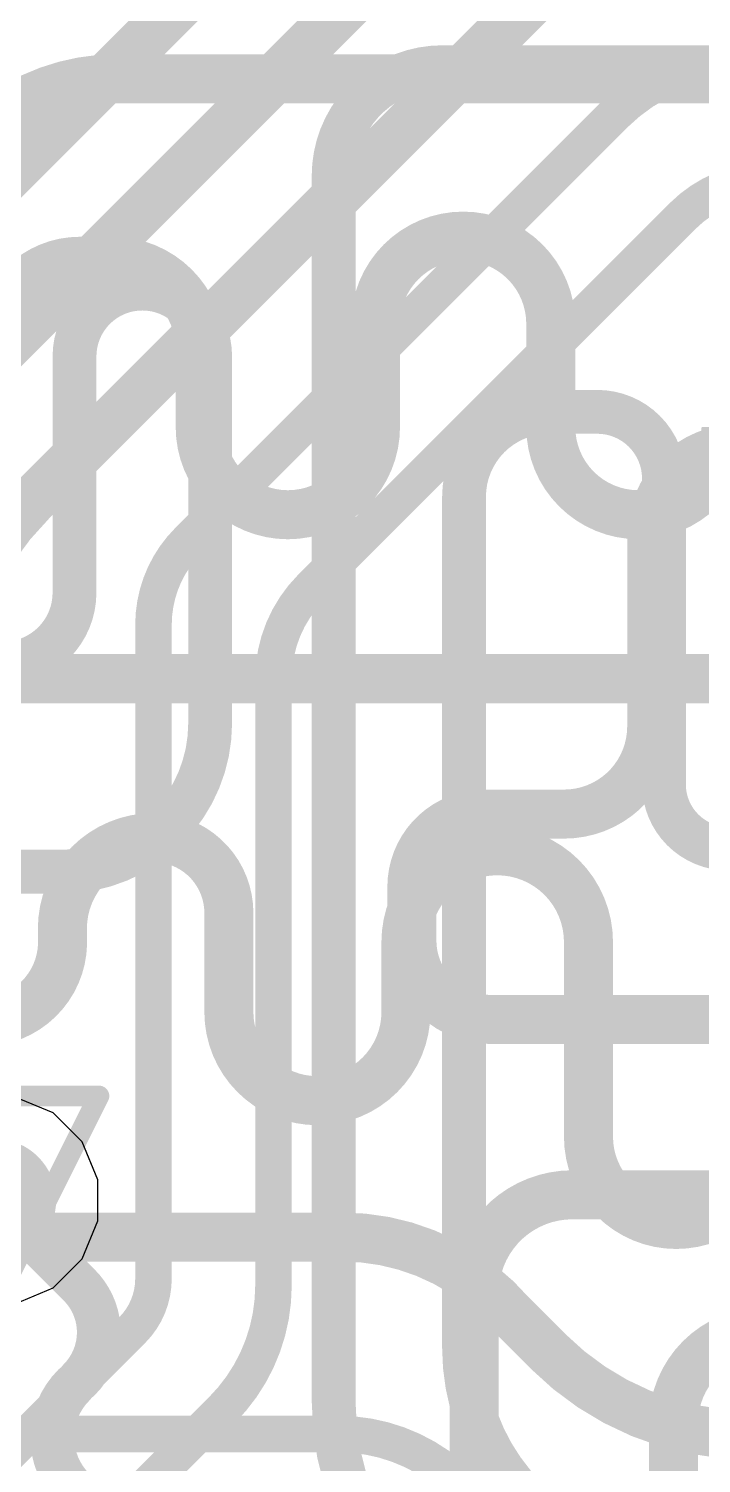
# Model space of a CAD drawing. Header units: inches. Extents: x -6 to 283, y -12 to 154.
# Drawn here: x 63.389 to 65.026, y 12.378 to 15.87 of the extents above; entities that cross this region are included whole.
import ezdxf

# ---------------------------------------------------------------- set-up
doc = ezdxf.new("R2010")
doc.units = ezdxf.units.IN
for name, color, linetype in [('Drill Drawing', 1, 'Continuous'), ('GND-1', 16, 'Continuous'), ('Signal L1', 76, 'Continuous'), ('Signal L2', 6, 'Continuous'), ('Top Layer', 1, 'Continuous')]:
    doc.layers.add(name, color=color, linetype=linetype)

msp = doc.modelspace()

# ---------------------------------------------------------------- hatches: boundary and pattern name
at = {"layer": 'GND-1'}
h = msp.add_hatch(color=16, dxfattribs=at)
edge = h.paths.add_edge_path()
edge.add_arc((63.30583731999999, 13.01819342), 0.1499997, 0, 360)
at = {"layer": 'Signal L1'}
h = msp.add_hatch(color=76, dxfattribs=at)
edge = h.paths.add_edge_path()
edge.add_arc((63.30583731999999, 13.01819342), 0.1499997, 0, 360)
at = {"layer": 'Top Layer'}
h = msp.add_hatch(color=1, dxfattribs=at)
edge = h.paths.add_edge_path()
edge.add_arc((63.30583731999999, 13.01819342), 0.1499997, 0, 360)

# ---------------------------------------------------------------- linework, layer by layer
at = {"layer": 'Drill Drawing'}
for points in [[(63.05183732, 13.27219342, 0.0508, 0.0508, 0), (63.55983732, 13.27219342, 0.0508, 0.0508, 0)], [(63.30583731999999, 12.76419342, 0.0508, 0.0508, 0), (63.55983732, 13.27219342, 0.0508, 0.0508, 0)]]:
    msp.add_lwpolyline(points, format="xyseb", dxfattribs=at)
msp.add_lwpolyline([(63.54713732, 13.27219342, 0.0254, 0.0254, 1), (63.57253732, 13.27219342, 0.0254, 0.0254, 1)], format="xyseb", close=True, dxfattribs=at)
msp.add_lwpolyline([(63.54713732, 13.27219342, 0.0254, 0.0254, 1), (63.57253732, 13.27219342, 0.0254, 0.0254, 1)], format="xyseb", close=True, dxfattribs=at)
at = {"layer": 'GND-1'}
for p, q in [((63.44835671999999, 13.23148992), (63.35588293999999, 13.26979312)), ((63.51913381999999, 13.16071282), (63.44835671999999, 13.23148992)), ((63.55743701999999, 13.06823904), (63.51913381999999, 13.16071282)), ((63.55743701999999, 12.9681478), (63.55743701999999, 13.06823904)), ((63.51913381999999, 12.87567402), (63.55743701999999, 12.9681478)), ((63.44835671999999, 12.80489692), (63.51913381999999, 12.87567402)), ((63.35588293999999, 12.76659372), (63.44835671999999, 12.80489692))]:
    msp.add_line(p, q, dxfattribs=at)
at = {"layer": 'Signal L1'}
for points in [[(60.97852675999999, 13.15106844, 0.11938, 0.11938, 0), (64.36418927999999, 16.53673096, 0.11938, 0.11938, 0)], [(61.23632151999999, 12.99856176, 0.11938, 0.11938, 0), (64.46304862, 16.22528886, 0.11938, 0.11938, 0)], [(63.39584222, 14.71945494, 0.11938, 0.11938, 0), (64.64676682, 15.97037954, 0.11938, 0.11938, 0)], [(64.81606544, 15.66245534, 0.08889999999999999, 0.08889999999999999, -0.1974714750713039), (65.13215828, 15.7923611, 0.08889999999999999, 0.08889999999999999, 0)], [(64.45259652, 15.29898896, 0.08889999999999999, 0.08889999999999999, 0), (64.8150596, 15.6614495, 0.08889999999999999, 0.08889999999999999, 0)], [(64.8150596, 15.6614495, 0.08889999999999999, 0.08889999999999999, 0), (64.81606544, 15.66245534, 0.08889999999999999, 0.08889999999999999, 0)], [(64.9814042, 15.41470628, 0.08889999999999999, 0.08889999999999999, -0.198912367379658), (65.18795191999999, 15.5002611, 0.08889999999999999, 0.08889999999999999, 0)], [(64.83487668, 15.26817876, 0.08889999999999999, 0.08889999999999999, 0), (64.9814042, 15.41470628, 0.08889999999999999, 0.08889999999999999, 0)], [(63.97899319999999, 14.82538564, 0.08889999999999999, 0.08889999999999999, 0), (64.45259652, 15.29898896, 0.08889999999999999, 0.08889999999999999, 0)], [(64.07686955999999, 14.5101691, 0.08889999999999999, 0.08889999999999999, 0), (64.83487922, 15.26817876, 0.08889999999999999, 0.08889999999999999, 0)], [(64.83487668, 15.26817876, 0.08889999999999999, 0.08889999999999999, 0), (64.83487922, 15.26817876, 0.08889999999999999, 0.08889999999999999, 0)], [(64.90573252, 14.63527934, 0.11938, 0.11938, -0.9999999999999999), (65.33245252, 14.63527934, 0.11938, 0.11938, 0)], [(63.77745182, 14.62384172, 0.08889999999999999, 0.08889999999999999, 0), (63.97899319999999, 14.8253831, 0.08889999999999999, 0.08889999999999999, 0)], [(63.97899319999999, 14.8253831, 0.08889999999999999, 0.08889999999999999, 0), (63.97899319999999, 14.82538564, 0.08889999999999999, 0.08889999999999999, 0)], [(63.17883478, 14.195425, 0.11938, 0.11938, -0.1988663965905662), (63.39584222, 14.71945494, 0.11938, 0.11938, 0)], [(63.6928241, 14.41952666, 0.08889999999999999, 0.08889999999999999, -0.198912367379658), (63.77745435999999, 14.62383918, 0.08889999999999999, 0.08889999999999999, 0)], [(64.90573252, 14.17183094, 0.11938, 0.11938, 0), (64.90573252, 14.63527934, 0.11938, 0.11938, 0)], [(63.9849241, 14.28819342, 0.08889999999999999, 0.08889999999999999, -0.1986824749326176), (64.07667398, 14.50997352, 0.08889999999999999, 0.08889999999999999, 0)], [(64.07667398, 14.50997352, 0.08889999999999999, 0.08889999999999999, 0), (64.07686955999999, 14.5101691, 0.08889999999999999, 0.08889999999999999, 0)], [(64.07667398, 14.50997352, 0.08889999999999999, 0.08889999999999999, -0.0002202718249951996), (64.07686955999999, 14.5101691, 0.08889999999999999, 0.08889999999999999, 0)], [(63.6928241, 12.82769342, 0.08889999999999999, 0.08889999999999999, 0), (63.6928241, 14.41952666, 0.08889999999999999, 0.08889999999999999, 0)], [(63.9849241, 12.81229594, 0.08889999999999999, 0.08889999999999999, 0), (63.9849241, 14.28819342, 0.08889999999999999, 0.08889999999999999, 0)], [(64.90573252, 14.17183094, 0.11938, 0.11938, -0.4142135623730951), (64.69237252, 13.95847094, 0.11938, 0.11938, 0)], [(64.32183732, 13.78133388, 0.11938, 0.11938, -0.4142135623730951), (64.49897437999999, 13.95847094, 0.11938, 0.11938, 0)], [(64.49897437999999, 13.95847094, 0.11938, 0.11938, 0), (64.69237252, 13.95847094, 0.11938, 0.11938, 0)], [(64.32183732, 13.6510776, 0.11938, 0.11938, 0), (64.32183732, 13.78133388, 0.11938, 0.11938, 0)], [(64.51442519999999, 13.45848972, 0.11938, 0.11938, -0.4142135623730951), (64.32183732, 13.6510776, 0.11938, 0.11938, 0)], [(64.51442519999999, 13.45848972, 0.11938, 0.11938, 0), (65.22951902, 13.45848972, 0.11938, 0.11938, 0)], [(64.47356422, 12.79264396, 0.11938, 0.11938, -0.4142135623730951), (64.71268998, 13.03176972, 0.11938, 0.11938, 0)], [(64.71268998, 13.03176972, 0.11938, 0.11938, 0), (65.22951902, 13.03176972, 0.11938, 0.11938, 0)], [(63.6928241, 12.82769342, 0.08889999999999999, 0.08889999999999999, -0.198725804412536), (63.64088618, 12.70217678, 0.08889999999999999, 0.08889999999999999, 0)], [(63.9849241, 12.81090148, 0.08889999999999999, 0.08889999999999999, -0.1990393470982961), (63.85905693999999, 12.50725718, 0.08889999999999999, 0.08889999999999999, 0)], [(64.47356422, 11.96534564, 0.11938, 0.11938, 0), (64.47356422, 12.79264396, 0.11938, 0.11938, 0)], [(64.95879565999999, 12.4761244, 0.11938, 0.11938, -0.4142135623730951), (65.18068244, 12.69801118, 0.11938, 0.11938, 0)], [(62.75665629999999, 11.8179469, 0.08889999999999999, 0.08889999999999999, 0), (63.64088618, 12.70217678, 0.08889999999999999, 0.08889999999999999, 0)], [(63.80123638, 12.44943662, 0.08889999999999999, 0.08889999999999999, 0), (63.84705798, 12.49525822, 0.08889999999999999, 0.08889999999999999, 0)], [(63.84764471999999, 12.49584242, 0.08889999999999999, 0.08889999999999999, -0.0004406632714496199), (63.84705798, 12.49525822, 0.08889999999999999, 0.08889999999999999, 0)], [(63.84764471999999, 12.49584242, 0.08889999999999999, 0.08889999999999999, 0), (63.85892739999999, 12.50713018, 0.08889999999999999, 0.08889999999999999, 0)], [(63.85892739999999, 12.50713018, 0.08889999999999999, 0.08889999999999999, -0.0005101104047309209), (63.85905693999999, 12.50725718, 0.08889999999999999, 0.08889999999999999, 0)], [(64.95879565999999, 11.55891516, 0.11938, 0.11938, 0), (64.95879565999999, 12.4761244, 0.11938, 0.11938, 0)], [(63.620523, 12.26780122, 0.08889999999999999, 0.08889999999999999, 0), (63.80123638, 12.44943662, 0.08889999999999999, 0.08889999999999999, 0)]]:
    msp.add_lwpolyline(points, format="xyseb", dxfattribs=at)
for points in [[(64.79283459999999, 15.6614495, 0.04445, 0.04445, 1), (64.8372846, 15.6614495, 0.04445, 0.04445, 1)], [(64.79283459999999, 15.6614495, 0.04445, 0.04445, 1), (64.8372846, 15.6614495, 0.04445, 0.04445, 1)], [(64.79384044, 15.66245534, 0.04445, 0.04445, 1), (64.83829044, 15.66245534, 0.04445, 0.04445, 1)], [(64.79384044, 15.66245534, 0.04445, 0.04445, 1), (64.83829044, 15.66245534, 0.04445, 0.04445, 1)], [(64.9591792, 15.41470628, 0.04445, 0.04445, 1), (65.00362919999999, 15.41470628, 0.04445, 0.04445, 1)], [(64.9591792, 15.41470628, 0.04445, 0.04445, 1), (65.00362919999999, 15.41470628, 0.04445, 0.04445, 1)], [(64.43037152, 15.29898896, 0.04445, 0.04445, 1), (64.47482151999999, 15.29898896, 0.04445, 0.04445, 1)], [(64.43037152, 15.29898896, 0.04445, 0.04445, 1), (64.47482151999999, 15.29898896, 0.04445, 0.04445, 1)], [(64.81265168, 15.26817876, 0.04445, 0.04445, 1), (64.85710168, 15.26817876, 0.04445, 0.04445, 1)], [(64.81265168, 15.26817876, 0.04445, 0.04445, 1), (64.85710168, 15.26817876, 0.04445, 0.04445, 1)], [(64.81265422, 15.26817876, 0.04445, 0.04445, 1), (64.85710422, 15.26817876, 0.04445, 0.04445, 1)], [(64.81265422, 15.26817876, 0.04445, 0.04445, 1), (64.85710422, 15.26817876, 0.04445, 0.04445, 1)], [(63.9567682, 14.82538564, 0.04445, 0.04445, 1), (64.0012182, 14.82538564, 0.04445, 0.04445, 1)], [(63.9567682, 14.82538564, 0.04445, 0.04445, 1), (64.0012182, 14.82538564, 0.04445, 0.04445, 1)], [(63.9567682, 14.8253831, 0.04445, 0.04445, 1), (64.0012182, 14.8253831, 0.04445, 0.04445, 1)], [(63.9567682, 14.8253831, 0.04445, 0.04445, 1), (64.0012182, 14.8253831, 0.04445, 0.04445, 1)], [(63.36599722, 14.71945494, 0.05969, 0.05969, 1), (63.42568721999999, 14.71945494, 0.05969, 0.05969, 1)], [(63.36599722, 14.71945494, 0.05969, 0.05969, 1), (63.42568721999999, 14.71945494, 0.05969, 0.05969, 1)], [(63.75522681999999, 14.62384172, 0.04445, 0.04445, 1), (63.79967682, 14.62384172, 0.04445, 0.04445, 1)], [(63.75522936, 14.62383918, 0.04445, 0.04445, 1), (63.79967936, 14.62383918, 0.04445, 0.04445, 1)], [(64.87588751999999, 14.63527934, 0.05969, 0.05969, 1), (64.93557752, 14.63527934, 0.05969, 0.05969, 1)], [(64.87588751999999, 14.63527934, 0.05969, 0.05969, 1), (64.93557752, 14.63527934, 0.05969, 0.05969, 1)], [(64.05444897999999, 14.50997352, 0.04445, 0.04445, 1), (64.09889897999999, 14.50997352, 0.04445, 0.04445, 1)], [(64.05444897999999, 14.50997352, 0.04445, 0.04445, 1), (64.09889897999999, 14.50997352, 0.04445, 0.04445, 1)], [(64.05444897999999, 14.50997352, 0.04445, 0.04445, 1), (64.09889897999999, 14.50997352, 0.04445, 0.04445, 1)], [(64.05464456, 14.5101691, 0.04445, 0.04445, 1), (64.09909456, 14.5101691, 0.04445, 0.04445, 1)], [(64.05464456, 14.5101691, 0.04445, 0.04445, 1), (64.09909456, 14.5101691, 0.04445, 0.04445, 1)], [(64.05464456, 14.5101691, 0.04445, 0.04445, 1), (64.09909456, 14.5101691, 0.04445, 0.04445, 1)], [(63.6705991, 14.41952666, 0.04445, 0.04445, 1), (63.71504909999999, 14.41952666, 0.04445, 0.04445, 1)], [(63.6705991, 14.41952666, 0.04445, 0.04445, 1), (63.71504909999999, 14.41952666, 0.04445, 0.04445, 1)], [(63.96269909999999, 14.28819342, 0.04445, 0.04445, 1), (64.0071491, 14.28819342, 0.04445, 0.04445, 1)], [(63.96269909999999, 14.28819342, 0.04445, 0.04445, 1), (64.0071491, 14.28819342, 0.04445, 0.04445, 1)], [(64.87588751999999, 14.17183094, 0.05969, 0.05969, 1), (64.93557752, 14.17183094, 0.05969, 0.05969, 1)], [(64.87588751999999, 14.17183094, 0.05969, 0.05969, 1), (64.93557752, 14.17183094, 0.05969, 0.05969, 1)], [(64.46912938, 13.95847094, 0.05969, 0.05969, 1), (64.52881938, 13.95847094, 0.05969, 0.05969, 1)], [(64.46912938, 13.95847094, 0.05969, 0.05969, 1), (64.52881938, 13.95847094, 0.05969, 0.05969, 1)], [(64.66252752, 13.95847094, 0.05969, 0.05969, 1), (64.72221752, 13.95847094, 0.05969, 0.05969, 1)], [(64.66252752, 13.95847094, 0.05969, 0.05969, 1), (64.72221752, 13.95847094, 0.05969, 0.05969, 1)], [(64.29199231999999, 13.78133388, 0.05969, 0.05969, 1), (64.35168232, 13.78133388, 0.05969, 0.05969, 1)], [(64.29199231999999, 13.78133388, 0.05969, 0.05969, 1), (64.35168232, 13.78133388, 0.05969, 0.05969, 1)], [(64.29199231999999, 13.6510776, 0.05969, 0.05969, 1), (64.35168232, 13.6510776, 0.05969, 0.05969, 1)], [(64.29199231999999, 13.6510776, 0.05969, 0.05969, 1), (64.35168232, 13.6510776, 0.05969, 0.05969, 1)], [(64.4845802, 13.45848972, 0.05969, 0.05969, 1), (64.5442702, 13.45848972, 0.05969, 0.05969, 1)], [(64.4845802, 13.45848972, 0.05969, 0.05969, 1), (64.5442702, 13.45848972, 0.05969, 0.05969, 1)], [(64.68284498, 13.03176972, 0.05969, 0.05969, 1), (64.74253498, 13.03176972, 0.05969, 0.05969, 1)], [(64.68284498, 13.03176972, 0.05969, 0.05969, 1), (64.74253498, 13.03176972, 0.05969, 0.05969, 1)], [(63.6705991, 12.82769342, 0.04445, 0.04445, 1), (63.71504909999999, 12.82769342, 0.04445, 0.04445, 1)], [(63.6705991, 12.82769342, 0.04445, 0.04445, 1), (63.71504909999999, 12.82769342, 0.04445, 0.04445, 1)], [(63.96269909999999, 12.81229594, 0.04445, 0.04445, 1), (64.0071491, 12.81229594, 0.04445, 0.04445, 1)], [(63.96269909999999, 12.81090148, 0.04445, 0.04445, 1), (64.0071491, 12.81090148, 0.04445, 0.04445, 1)], [(64.44371922, 12.79264396, 0.05969, 0.05969, 1), (64.50340922, 12.79264396, 0.05969, 0.05969, 1)], [(64.44371922, 12.79264396, 0.05969, 0.05969, 1), (64.50340922, 12.79264396, 0.05969, 0.05969, 1)], [(63.61866117999999, 12.70217678, 0.04445, 0.04445, 1), (63.66311118, 12.70217678, 0.04445, 0.04445, 1)], [(63.61866117999999, 12.70217678, 0.04445, 0.04445, 1), (63.66311118, 12.70217678, 0.04445, 0.04445, 1)], [(63.82483298, 12.49525822, 0.04445, 0.04445, 1), (63.86928298, 12.49525822, 0.04445, 0.04445, 1)], [(63.82483298, 12.49525822, 0.04445, 0.04445, 1), (63.86928298, 12.49525822, 0.04445, 0.04445, 1)], [(63.82541972, 12.49584242, 0.04445, 0.04445, 1), (63.86986972, 12.49584242, 0.04445, 0.04445, 1)], [(63.82541972, 12.49584242, 0.04445, 0.04445, 1), (63.86986972, 12.49584242, 0.04445, 0.04445, 1)], [(63.8367024, 12.50713018, 0.04445, 0.04445, 1), (63.8811524, 12.50713018, 0.04445, 0.04445, 1)], [(63.8367024, 12.50713018, 0.04445, 0.04445, 1), (63.8811524, 12.50713018, 0.04445, 0.04445, 1)], [(63.83683193999999, 12.50725718, 0.04445, 0.04445, 1), (63.88128194, 12.50725718, 0.04445, 0.04445, 1)], [(63.83683193999999, 12.50725718, 0.04445, 0.04445, 1), (63.88128194, 12.50725718, 0.04445, 0.04445, 1)], [(64.92895066, 12.4761244, 0.05969, 0.05969, 1), (64.98864066, 12.4761244, 0.05969, 0.05969, 1)], [(64.92895066, 12.4761244, 0.05969, 0.05969, 1), (64.98864066, 12.4761244, 0.05969, 0.05969, 1)], [(63.77901137999999, 12.44943662, 0.04445, 0.04445, 1), (63.82346138, 12.44943662, 0.04445, 0.04445, 1)], [(63.77901137999999, 12.44943662, 0.04445, 0.04445, 1), (63.82346138, 12.44943662, 0.04445, 0.04445, 1)]]:
    msp.add_lwpolyline(points, format="xyseb", close=True, dxfattribs=at)
at = {"layer": 'Signal L2'}
for points in [[(63.26028495999999, 15.60662106, 0.11938, 0.11938, -0.198912367379658), (63.60327894, 15.74869342, 0.11938, 0.11938, 0)], [(63.60327894, 15.74869342, 0.11938, 0.11938, 0), (70.06583395999999, 15.74869342, 0.11938, 0.11938, 0)], [(64.23328022, 15.1520779, 0.11938, 0.11938, -0.9999999999999999), (64.66000022, 15.1520779, 0.11938, 0.11938, 0)], [(63.37626389999999, 15.24762, 0.11938, 0.11938, -0.1986775005636674), (63.51302003999999, 15.30419342, 0.11938, 0.11938, 0)], [(63.51302003999999, 15.30419342, 0.11938, 0.11938, 0), (63.59320021999999, 15.30419342, 0.11938, 0.11938, 0)], [(63.59320021999999, 15.30419342, 0.11938, 0.11938, -0.4142135623730951), (63.80656021999999, 15.09083342, 0.11938, 0.11938, 0)], [(60.81392967999999, 12.68528578, 0.11938, 0.11938, 0), (63.37626389999999, 15.24762, 0.11938, 0.11938, 0)], [(64.23328022, 14.9005671, 0.11938, 0.11938, 0), (64.23328022, 15.1520779, 0.11938, 0.11938, 0)], [(64.66000022, 14.9005671, 0.11938, 0.11938, 0), (64.66000022, 15.1520779, 0.11938, 0.11938, 0)], [(63.80656021999999, 14.9005671, 0.11938, 0.11938, 0), (63.80656021999999, 15.09083342, 0.11938, 0.11938, 0)], [(64.23328022, 14.9005671, 0.11938, 0.11938, -0.9999999999999999), (63.80656021999999, 14.9005671, 0.11938, 0.11938, 0)], [(65.08672022, 14.9005671, 0.11938, 0.11938, -0.9999999999999999), (64.66000022, 14.9005671, 0.11938, 0.11938, 0)], [(63.03950308, 14.28819342, 0.11938, 0.11938, 0), (67.8909996, 14.28819342, 0.11938, 0.11938, 0)], [(63.4710313, 13.67951798, 0.11938, 0.11938, -0.4141996384204688), (63.69281393999999, 13.90131078, 0.11938, 0.11938, 0)], [(63.69281393999999, 13.9013184, 0.11938, 0.11938, -0.4142135623730951), (63.87636449999999, 13.71776784, 0.11938, 0.11938, 0)], [(64.30738218, 13.64703138, 0.11938, 0.11938, -0.9999999999999999), (64.75178566, 13.64703138, 0.11938, 0.11938, 0)], [(63.87636449999999, 13.47630274, 0.11938, 0.11938, 0), (63.87636449999999, 13.71776784, 0.11938, 0.11938, 0)], [(63.4710313, 13.66156272, 0.11938, 0.11938, 0), (63.4710313, 13.67951798, 0.11938, 0.11938, 0)], [(63.47103383999999, 13.66156272, 0.11938, 0.11938, -0.4356427094812971), (63.2766578, 13.45253088, 0.11938, 0.11938, 0)], [(64.30738218, 13.47630274, 0.11938, 0.11938, 0), (64.30738218, 13.64703138, 0.11938, 0.11938, 0)], [(64.75178566, 13.17290482, 0.11938, 0.11938, 0), (64.75178566, 13.64703138, 0.11938, 0.11938, 0)], [(64.30738218, 13.47630274, 0.11938, 0.11938, -0.9999999999999999), (63.87636449999999, 13.47630274, 0.11938, 0.11938, 0)], [(65.17850566, 13.17290482, 0.11938, 0.11938, -0.9999999999999999), (64.75178566, 13.17290482, 0.11938, 0.11938, 0)], [(62.76262529999999, 12.92888702, 0.11938, 0.11938, 0), (64.15179701999999, 12.92888702, 0.11938, 0.11938, 0)], [(64.15179701999999, 12.92888702, 0.11938, 0.11938, -0.2189374899956508), (64.56383836, 12.7401193, 0.11938, 0.11938, 0)], [(64.5638409, 12.74012184, 0.11938, 0.11938, 0), (64.65343178, 12.65053858, 0.11938, 0.11938, 0)], [(65.14598096, 12.44669088, 0.11938, 0.11938, -0.198766808292488), (64.65343432, 12.65054112, 0.11938, 0.11938, 0)], [(62.19754895999999, 12.44943662, 0.08889999999999999, 0.08889999999999999, 0), (64.14307466, 12.44943662, 0.08889999999999999, 0.08889999999999999, 0)], [(64.14307466, 12.44943662, 0.08889999999999999, 0.08889999999999999, -0.1997955922477785), (64.44272608, 12.32472008, 0.08889999999999999, 0.08889999999999999, 0)]]:
    msp.add_lwpolyline(points, format="xyseb", dxfattribs=at)
for points in [[(63.57343393999999, 15.74869342, 0.05969, 0.05969, 1), (63.63312394, 15.74869342, 0.05969, 0.05969, 1)], [(63.57343393999999, 15.74869342, 0.05969, 0.05969, 1), (63.63312394, 15.74869342, 0.05969, 0.05969, 1)], [(63.48317504, 15.30419342, 0.05969, 0.05969, 1), (63.54286504, 15.30419342, 0.05969, 0.05969, 1)], [(63.48317504, 15.30419342, 0.05969, 0.05969, 1), (63.54286504, 15.30419342, 0.05969, 0.05969, 1)], [(63.56335522, 15.30419342, 0.05969, 0.05969, 1), (63.62304521999999, 15.30419342, 0.05969, 0.05969, 1)], [(63.56335522, 15.30419342, 0.05969, 0.05969, 1), (63.62304521999999, 15.30419342, 0.05969, 0.05969, 1)], [(63.3464189, 15.24762, 0.05969, 0.05969, 1), (63.40610889999999, 15.24762, 0.05969, 0.05969, 1)], [(63.3464189, 15.24762, 0.05969, 0.05969, 1), (63.40610889999999, 15.24762, 0.05969, 0.05969, 1)], [(64.20343521999999, 15.1520779, 0.05969, 0.05969, 1), (64.26312522, 15.1520779, 0.05969, 0.05969, 1)], [(64.20343521999999, 15.1520779, 0.05969, 0.05969, 1), (64.26312522, 15.1520779, 0.05969, 0.05969, 1)], [(64.63015522, 15.1520779, 0.05969, 0.05969, 1), (64.68984522, 15.1520779, 0.05969, 0.05969, 1)], [(64.63015522, 15.1520779, 0.05969, 0.05969, 1), (64.68984522, 15.1520779, 0.05969, 0.05969, 1)], [(63.77671521999999, 15.09083342, 0.05969, 0.05969, 1), (63.83640522, 15.09083342, 0.05969, 0.05969, 1)], [(63.77671521999999, 15.09083342, 0.05969, 0.05969, 1), (63.83640522, 15.09083342, 0.05969, 0.05969, 1)], [(63.77671521999999, 14.9005671, 0.05969, 0.05969, 1), (63.83640522, 14.9005671, 0.05969, 0.05969, 1)], [(63.77671521999999, 14.9005671, 0.05969, 0.05969, 1), (63.83640522, 14.9005671, 0.05969, 0.05969, 1)], [(64.20343521999999, 14.9005671, 0.05969, 0.05969, 1), (64.26312522, 14.9005671, 0.05969, 0.05969, 1)], [(64.20343521999999, 14.9005671, 0.05969, 0.05969, 1), (64.26312522, 14.9005671, 0.05969, 0.05969, 1)], [(64.63015522, 14.9005671, 0.05969, 0.05969, 1), (64.68984522, 14.9005671, 0.05969, 0.05969, 1)], [(64.63015522, 14.9005671, 0.05969, 0.05969, 1), (64.68984522, 14.9005671, 0.05969, 0.05969, 1)], [(63.66296894, 13.9013184, 0.05969, 0.05969, 1), (63.72265894, 13.9013184, 0.05969, 0.05969, 1)], [(63.66296894, 13.90131078, 0.05969, 0.05969, 1), (63.72265894, 13.90131078, 0.05969, 0.05969, 1)], [(63.8465195, 13.71776784, 0.05969, 0.05969, 1), (63.9062095, 13.71776784, 0.05969, 0.05969, 1)], [(63.8465195, 13.71776784, 0.05969, 0.05969, 1), (63.9062095, 13.71776784, 0.05969, 0.05969, 1)], [(63.4411863, 13.67951798, 0.05969, 0.05969, 1), (63.50087629999999, 13.67951798, 0.05969, 0.05969, 1)], [(63.4411863, 13.67951798, 0.05969, 0.05969, 1), (63.50087629999999, 13.67951798, 0.05969, 0.05969, 1)], [(63.4411863, 13.66156272, 0.05969, 0.05969, 1), (63.50087629999999, 13.66156272, 0.05969, 0.05969, 1)], [(63.44118884, 13.66156272, 0.05969, 0.05969, 1), (63.50087884, 13.66156272, 0.05969, 0.05969, 1)], [(64.27753718, 13.64703138, 0.05969, 0.05969, 1), (64.33722718, 13.64703138, 0.05969, 0.05969, 1)], [(64.27753718, 13.64703138, 0.05969, 0.05969, 1), (64.33722718, 13.64703138, 0.05969, 0.05969, 1)], [(64.72194066, 13.64703138, 0.05969, 0.05969, 1), (64.78163066, 13.64703138, 0.05969, 0.05969, 1)], [(64.72194066, 13.64703138, 0.05969, 0.05969, 1), (64.78163066, 13.64703138, 0.05969, 0.05969, 1)], [(63.8465195, 13.47630274, 0.05969, 0.05969, 1), (63.9062095, 13.47630274, 0.05969, 0.05969, 1)], [(63.8465195, 13.47630274, 0.05969, 0.05969, 1), (63.9062095, 13.47630274, 0.05969, 0.05969, 1)], [(64.27753718, 13.47630274, 0.05969, 0.05969, 1), (64.33722718, 13.47630274, 0.05969, 0.05969, 1)], [(64.27753718, 13.47630274, 0.05969, 0.05969, 1), (64.33722718, 13.47630274, 0.05969, 0.05969, 1)], [(64.72194066, 13.17290482, 0.05969, 0.05969, 1), (64.78163066, 13.17290482, 0.05969, 0.05969, 1)], [(64.72194066, 13.17290482, 0.05969, 0.05969, 1), (64.78163066, 13.17290482, 0.05969, 0.05969, 1)], [(64.12195202, 12.92888702, 0.05969, 0.05969, 1), (64.18164202, 12.92888702, 0.05969, 0.05969, 1)], [(64.12195202, 12.92888702, 0.05969, 0.05969, 1), (64.18164202, 12.92888702, 0.05969, 0.05969, 1)], [(64.53399336, 12.7401193, 0.05969, 0.05969, 1), (64.59368336, 12.7401193, 0.05969, 0.05969, 1)], [(64.5339959, 12.74012184, 0.05969, 0.05969, 1), (64.5936859, 12.74012184, 0.05969, 0.05969, 1)], [(64.62358678, 12.65053858, 0.05969, 0.05969, 1), (64.68327678, 12.65053858, 0.05969, 0.05969, 1)], [(64.62358932, 12.65054112, 0.05969, 0.05969, 1), (64.68327932, 12.65054112, 0.05969, 0.05969, 1)], [(64.12084965999999, 12.44943662, 0.04445, 0.04445, 1), (64.16529965999999, 12.44943662, 0.04445, 0.04445, 1)], [(64.12084965999999, 12.44943662, 0.04445, 0.04445, 1), (64.16529965999999, 12.44943662, 0.04445, 0.04445, 1)]]:
    msp.add_lwpolyline(points, format="xyseb", close=True, dxfattribs=at)
at = {"layer": 'Top Layer'}
for points in [[(64.13133732, 15.51200606, 0.10668, 0.10668, -0.4142135623730951), (64.395985, 15.77665374, 0.10668, 0.10668, 0)], [(64.395985, 15.77665374, 0.10668, 0.10668, 0), (65.18735502, 15.77665374, 0.10668, 0.10668, 0)], [(64.13133732, 12.53030006, 0.10668, 0.10668, 0), (64.13133732, 15.51200606, 0.10668, 0.10668, 0)], [(63.50056133999999, 15.07268766, 0.10668, 0.10668, -0.9999999999999999), (63.83076134, 15.07268766, 0.10668, 0.10668, 0)], [(63.50056133999999, 14.49742846, 0.10668, 0.10668, 0), (63.50056133999999, 15.07268766, 0.10668, 0.10668, 0)], [(63.83076134, 14.17955254, 0.10668, 0.10668, 0), (63.83076134, 15.07268766, 0.10668, 0.10668, 0)], [(64.44883732, 14.73095606, 0.10668, 0.10668, -0.4142135623730951), (64.65560348, 14.93772222, 0.10668, 0.10668, 0)], [(64.65560348, 14.93772222, 0.10668, 0.10668, 0), (64.77305054, 14.93772222, 0.10668, 0.10668, 0)], [(64.77305054, 14.93772222, 0.10668, 0.10668, -0.4142135623730951), (64.93547845999998, 14.7752943, 0.10668, 0.10668, 0)], [(64.93547845999998, 14.03062726, 0.10668, 0.10668, 0), (64.93547845999998, 14.7752943, 0.10668, 0.10668, 0)], [(64.44883732, 12.65935238, 0.10668, 0.10668, 0), (64.44883732, 14.73095606, 0.10668, 0.10668, 0)], [(63.50056133999999, 14.49742846, 0.10668, 0.10668, -0.4142135623730951), (63.32824774, 14.32511486, 0.10668, 0.10668, 0)], [(63.83076134, 14.17955254, 0.10668, 0.10668, -0.4142135623730951), (63.46950222, 13.81829342, 0.10668, 0.10668, 0)], [(65.24789846, 14.03062726, 0.10668, 0.10668, -0.9999999999999999), (64.93547845999998, 14.03062726, 0.10668, 0.10668, 0)], [(62.79783731999999, 13.81829342, 0.10668, 0.10668, 0), (63.46950222, 13.81829342, 0.10668, 0.10668, 0)], [(63.30583731999999, 13.01819342, 0.10668, 0.10668, 0), (63.51216406, 12.81186668, 0.10668, 0.10668, 0)], [(63.51216406, 12.81186414, 0.10668, 0.10668, -0.198912367379658), (63.55983732, 12.6967742, 0.10668, 0.10668, 0)], [(63.55983732, 12.6967742, 0.10668, 0.10668, -0.198645684479033), (63.5122809, 12.58179602, 0.10668, 0.10668, 0)], [(64.60034832, 12.29357206, 0.10668, 0.10668, -0.198912367379658), (64.44883732, 12.65935238, 0.10668, 0.10668, 0)], [(63.49861061999999, 12.3151519, 0.10668, 0.10668, -0.4138997390436729), (63.49874524, 12.56826036, 0.10668, 0.10668, 0)], [(64.32515964, 12.0623711, 0.10668, 0.10668, -0.198912367379658), (64.13133732, 12.53030006, 0.10668, 0.10668, 0)]]:
    msp.add_lwpolyline(points, format="xyseb", dxfattribs=at)
for points in [[(64.369315, 15.77665374, 0.05333999999999999, 0.05333999999999999, 1), (64.422655, 15.77665374, 0.05333999999999999, 0.05333999999999999, 1)], [(64.369315, 15.77665374, 0.05333999999999999, 0.05333999999999999, 1), (64.422655, 15.77665374, 0.05333999999999999, 0.05333999999999999, 1)], [(64.10466731999999, 15.51200606, 0.05333999999999999, 0.05333999999999999, 1), (64.15800732, 15.51200606, 0.05333999999999999, 0.05333999999999999, 1)], [(64.10466731999999, 15.51200606, 0.05333999999999999, 0.05333999999999999, 1), (64.15800732, 15.51200606, 0.05333999999999999, 0.05333999999999999, 1)], [(63.47389133999999, 15.07268766, 0.05333999999999999, 0.05333999999999999, 1), (63.52723134, 15.07268766, 0.05333999999999999, 0.05333999999999999, 1)], [(63.47389133999999, 15.07268766, 0.05333999999999999, 0.05333999999999999, 1), (63.52723134, 15.07268766, 0.05333999999999999, 0.05333999999999999, 1)], [(63.80409133999999, 15.07268766, 0.05333999999999999, 0.05333999999999999, 1), (63.85743133999999, 15.07268766, 0.05333999999999999, 0.05333999999999999, 1)], [(63.80409133999999, 15.07268766, 0.05333999999999999, 0.05333999999999999, 1), (63.85743133999999, 15.07268766, 0.05333999999999999, 0.05333999999999999, 1)], [(64.62893347999999, 14.93772222, 0.05333999999999999, 0.05333999999999999, 1), (64.68227347999999, 14.93772222, 0.05333999999999999, 0.05333999999999999, 1)], [(64.62893347999999, 14.93772222, 0.05333999999999999, 0.05333999999999999, 1), (64.68227347999999, 14.93772222, 0.05333999999999999, 0.05333999999999999, 1)], [(64.74638053999999, 14.93772222, 0.05333999999999999, 0.05333999999999999, 1), (64.79972054, 14.93772222, 0.05333999999999999, 0.05333999999999999, 1)], [(64.74638053999999, 14.93772222, 0.05333999999999999, 0.05333999999999999, 1), (64.79972054, 14.93772222, 0.05333999999999999, 0.05333999999999999, 1)], [(64.90880846, 14.7752943, 0.05333999999999999, 0.05333999999999999, 1), (64.96214846, 14.7752943, 0.05333999999999999, 0.05333999999999999, 1)], [(64.90880846, 14.7752943, 0.05333999999999999, 0.05333999999999999, 1), (64.96214846, 14.7752943, 0.05333999999999999, 0.05333999999999999, 1)], [(64.42216732, 14.73095606, 0.05333999999999999, 0.05333999999999999, 1), (64.47550731999999, 14.73095606, 0.05333999999999999, 0.05333999999999999, 1)], [(64.42216732, 14.73095606, 0.05333999999999999, 0.05333999999999999, 1), (64.47550731999999, 14.73095606, 0.05333999999999999, 0.05333999999999999, 1)], [(63.47389133999999, 14.49742846, 0.05333999999999999, 0.05333999999999999, 1), (63.52723134, 14.49742846, 0.05333999999999999, 0.05333999999999999, 1)], [(63.47389133999999, 14.49742846, 0.05333999999999999, 0.05333999999999999, 1), (63.52723134, 14.49742846, 0.05333999999999999, 0.05333999999999999, 1)], [(63.80409133999999, 14.17955254, 0.05333999999999999, 0.05333999999999999, 1), (63.85743133999999, 14.17955254, 0.05333999999999999, 0.05333999999999999, 1)], [(63.80409133999999, 14.17955254, 0.05333999999999999, 0.05333999999999999, 1), (63.85743133999999, 14.17955254, 0.05333999999999999, 0.05333999999999999, 1)], [(64.90880846, 14.03062726, 0.05333999999999999, 0.05333999999999999, 1), (64.96214846, 14.03062726, 0.05333999999999999, 0.05333999999999999, 1)], [(64.90880846, 14.03062726, 0.05333999999999999, 0.05333999999999999, 1), (64.96214846, 14.03062726, 0.05333999999999999, 0.05333999999999999, 1)], [(63.44283222, 13.81829342, 0.05333999999999999, 0.05333999999999999, 1), (63.49617222, 13.81829342, 0.05333999999999999, 0.05333999999999999, 1)], [(63.44283222, 13.81829342, 0.05333999999999999, 0.05333999999999999, 1), (63.49617222, 13.81829342, 0.05333999999999999, 0.05333999999999999, 1)], [(63.48549405999999, 12.81186668, 0.05333999999999999, 0.05333999999999999, 1), (63.53883405999999, 12.81186668, 0.05333999999999999, 0.05333999999999999, 1)], [(63.48549405999999, 12.81186414, 0.05333999999999999, 0.05333999999999999, 1), (63.53883405999999, 12.81186414, 0.05333999999999999, 0.05333999999999999, 1)], [(63.53316732, 12.6967742, 0.05333999999999999, 0.05333999999999999, 1), (63.58650732, 12.6967742, 0.05333999999999999, 0.05333999999999999, 1)], [(63.53316732, 12.6967742, 0.05333999999999999, 0.05333999999999999, 1), (63.58650732, 12.6967742, 0.05333999999999999, 0.05333999999999999, 1)], [(64.42216732, 12.65935238, 0.05333999999999999, 0.05333999999999999, 1), (64.47550731999999, 12.65935238, 0.05333999999999999, 0.05333999999999999, 1)], [(64.42216732, 12.65935238, 0.05333999999999999, 0.05333999999999999, 1), (64.47550731999999, 12.65935238, 0.05333999999999999, 0.05333999999999999, 1)], [(63.47207523999999, 12.56826036, 0.05333999999999999, 0.05333999999999999, 1), (63.52541523999999, 12.56826036, 0.05333999999999999, 0.05333999999999999, 1)], [(63.48561089999999, 12.58179602, 0.05333999999999999, 0.05333999999999999, 1), (63.5389509, 12.58179602, 0.05333999999999999, 0.05333999999999999, 1)], [(64.10466731999999, 12.53030006, 0.05333999999999999, 0.05333999999999999, 1), (64.15800732, 12.53030006, 0.05333999999999999, 0.05333999999999999, 1)], [(64.10466731999999, 12.53030006, 0.05333999999999999, 0.05333999999999999, 1), (64.15800732, 12.53030006, 0.05333999999999999, 0.05333999999999999, 1)]]:
    msp.add_lwpolyline(points, format="xyseb", close=True, dxfattribs=at)

doc.saveas('drawing.dxf')
